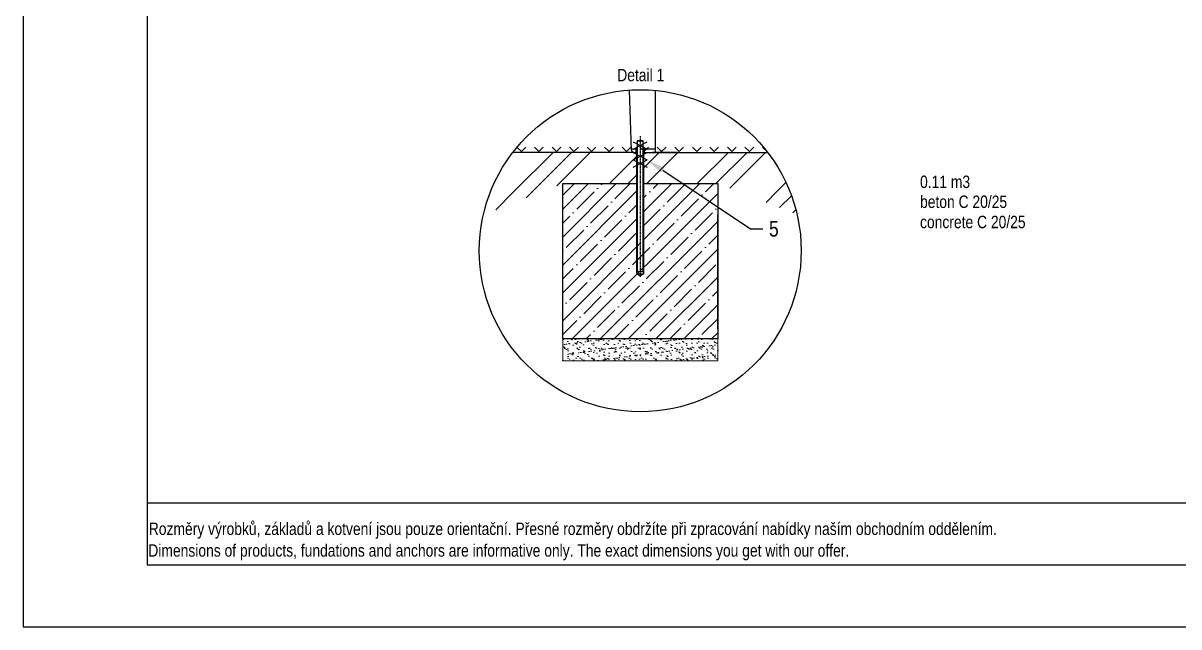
# Model space of a CAD drawing. Header units: millimetres. Extents: x 22162 to 28102, y 3160 to 7360.
# Drawn here: x 22162 to 25890, y 3160 to 5106 of the extents above; entities that cross this region are included whole.
import ezdxf
from ezdxf import colors
from ezdxf.entities.mleader import LeaderData, LeaderLine
from ezdxf.lldxf.tags import DXFTag
from ezdxf.math import Vec2, Vec3

# ---------------------------------------------------------------- set-up
doc = ezdxf.new("R2010")
doc.units = ezdxf.units.MM
doc.header["$LTSCALE"] = 0.3
doc.linetypes.add('DashDot', pattern=[15, 9, -3, 0, -3])
doc.layers.add('Nekreslit', color=6, linetype='Continuous', plot=False)
doc.layers.add('SRAFY', color=251, linetype='Continuous', lineweight=13)
doc.styles.add('SEACAD_Arial', font='arial.ttf', dxfattribs={"width": 0.8})
tags = doc.linetypes.add('HIDDEN2', pattern=[4.7625, 3.175, -1.5875]).pattern_tags.tags
tags[6:7] = [DXFTag(74, 4), DXFTag(75, 0), DXFTag(340, '0'), DXFTag(46, 0.0), DXFTag(50, 0.0), DXFTag(44, 0.0), DXFTag(45, 0.0)]
tags[4:5] = [DXFTag(74, 4), DXFTag(75, 0), DXFTag(340, '0'), DXFTag(46, 0.0), DXFTag(50, 0.0), DXFTag(44, 0.0), DXFTag(45, 0.0)]

msp = doc.modelspace()

# ---------------------------------------------------------------- hatches: boundary and pattern name
at = {"layer": 'SRAFY'}
h = msp.add_hatch(dxfattribs=at)
h.set_pattern_fill('TERACO', color=256, scale=20)
h.set_pattern_definition([(45, (15905.962, -625.426), (-28.28427, 28.28427), [20, -20]), (135, (15962.53, -625.426), (-28.28427, -28.28427), [20, -20])])
h.paths.add_polyline_path([(23750.7, 4689.2), (23750.7, 4712.3), (24554.4, 4712.3), (24554.4, 4689.2)])
h = msp.add_hatch(dxfattribs=at)
h.set_pattern_fill('GOST_GROUND', color=256, scale=20)
h.set_pattern_definition([(45, (16673.56, 320.08), (282.8427, -2e-14), [400]), (45, (16733.56, 320.08), (282.8427, -2e-14), [400]), (45, (16793.56, 320.08), (282.8427, -2e-14), [400])])
edge = h.paths.add_edge_path()
edge.add_line((24142.5, 4689.3), (24120.5, 4689.2))
edge.add_line((24120.5, 4689.2), (23741.6, 4689.3))
edge.add_arc((24152.5, 4372.1), 519.1, 142.3369, 166.9875)
edge.add_line((23646.8, 4489), (23902.5, 4588.9))
edge.add_line((23902.5, 4588.9), (24142.5, 4588.9))
edge.add_line((24142.5, 4588.9), (24142.5, 4689.3))
edge = h.paths.add_edge_path()
edge.add_line((24563.5, 4689.3), (24184.5, 4689.3))
edge.add_line((24184.5, 4689.3), (24162.5, 4689.3))
edge.add_line((24162.5, 4689.3), (24162.5, 4588.9))
edge.add_line((24162.5, 4588.9), (24402.5, 4588.9))
edge.add_line((24402.5, 4588.9), (24658.3, 4489))
edge.add_arc((24152.5, 4372.1), 519.1, 13.0125, 37.6631)
h = msp.add_hatch(dxfattribs=at)
h.set_pattern_fill('ANSI35', color=256, scale=10)
h.set_pattern_definition([(45, (16673.56, 420.037), (-44.9013, 44.90127), []), (45, (16718.46, 420.037), (-44.9013, 44.90127), [79.375, -15.875, 0, -15.875])])
h.paths.add_polyline_path([(24402.5, 4588.9), (24162.5, 4588.9), (24162.5, 4397.9), (24142.5, 4397.9), (24142.5, 4588.9), (23902.5, 4588.9), (23902.5, 4088.9), (24402.5, 4088.9)])
h = msp.add_hatch(dxfattribs=at)
h.set_pattern_fill('AR-SAND', color=256, scale=0.5)
h.set_pattern_definition([(37.5, (17301.59, -1173.06), (-0.800016, 24.47066), [0, -19.304, 0, -21.59, 0, -20.6375]), (7.5, (17301.59, -1173.06), (22.47616, 35.84126), [0, -10.414, 0, -17.399, 0, -6.6675]), (327.5, (17285.969, -1173.06), (39.54962, 0.07186), [0, -6.35, 0, -22.86, 0, -29.845]), (317.5, (17285.97, -1173.06), (38.17782, 11.14647), [0, -3.175, 0, -14.986, 0, -17.145])])
h.paths.add_polyline_path([(24402.5, 4087.1), (23902.5, 4087.1), (23902.5, 4017.1), (24402.5, 4017.1)])

# ---------------------------------------------------------------- linework, layer by layer
at = {"color": 7, "linetype": 'Continuous'}
for p, q in [((24124.3, 4697), (24117.5, 4890)), ((24200.5, 4889), (24200.5, 4689.3)), ((24132.3, 4689.3), (24142.5, 4689.3)), ((23902.5, 4088.9), (23902.5, 4588.9)), ((23902.5, 4588.9), (24142.5, 4588.9)), ((24162.5, 4588.9), (24402.5, 4588.9)), ((24402.5, 4588.9), (24402.5, 4088.9)), ((24402.5, 4368), (24402.5, 4488)), ((24402.5, 4119.7), (24402.5, 4488)), ((23902.5, 4088.9), (24402.5, 4088.9))]:
    msp.add_line(p, q, dxfattribs=at)
at = {"linetype": 'DashDot', "lineweight": 30}
msp.add_line((24152.5, 4741.3), (24152.5, 4286.6), dxfattribs=at)
at = {"linetype": 'HIDDEN2', "ltscale": 0.1}
for p, q in [((24142.5, 4699.3), (24124.2, 4699.3)), ((24200.5, 4699.3), (24162.5, 4699.3))]:
    msp.add_line(p, q, dxfattribs=at)
for p, q in [((24130, 4723.6), (24175, 4699.6)), ((24130, 4699.6), (24175, 4723.6)), ((24144.1, 4727.3), (24160.9, 4727.3)), ((24132.3, 4689.3), (23741.6, 4689.3)), ((24130, 4689.3), (24175, 4665.3)), ((24130, 4665.3), (24175, 4689.3)), ((24130, 4665.3), (24175, 4641.3)), ((24130, 4641.3), (24175, 4665.3)), ((24162.5, 4689.3), (24563.5, 4689.3)), ((24272.5, 4689.3), (24192.5, 4689.3)), ((24140.5, 4298), (24152.5, 4291)), ((24164.5, 4298), (24152.5, 4291))]:
    msp.add_line(p, q)
at = {"color": 7, "linetype": 'HIDDEN2', "ltscale": 0.1}
for p, q in [((24138.5, 4699.3), (24138.5, 4689.3)), ((24166.6, 4689.3), (24166.6, 4699.3))]:
    msp.add_line(p, q, dxfattribs=at)
at = {"color": 7, "linetype": 'HIDDEN2'}
for p, q in [((24144.1, 4727.3), (24142.5, 4725.7)), ((24162.5, 4725.7), (24142.5, 4725.7)), ((24162.5, 4725.7), (24160.9, 4727.3)), ((24140.5, 4689.3), (24140.5, 4489)), ((24142.5, 4689.2), (24142.5, 4689.2)), ((24162.5, 4689.2), (24162.5, 4689.2)), ((24164.6, 4489), (24164.6, 4689.3)), ((24140.5, 4489), (24140.5, 4298)), ((24164.5, 4298), (24164.5, 4489)), ((24140.5, 4298), (24164.5, 4298)), ((24142.5, 4305.6), (24162.5, 4305.6)), ((24142.5, 4305.6), (24144.1, 4304)), ((24152.5, 4304), (24144.1, 4304)), ((24160.9, 4304), (24152.5, 4304)), ((24160.9, 4304), (24162.5, 4305.6))]:
    msp.add_line(p, q, dxfattribs=at)
at = {"color": 7}
for p, q in [((24142.5, 4725.7), (24142.5, 4305.6)), ((24162.5, 4305.6), (24162.5, 4725.7))]:
    msp.add_line(p, q, dxfattribs=at)
at = {"lineweight": 15}
for p, q in [((24144.1, 4727.3), (24144.1, 4304)), ((24160.9, 4304), (24160.9, 4727.3)), ((24302.6, 4689.3), (24202.6, 4689.3))]:
    msp.add_line(p, q, dxfattribs=at)
at = {"color": 7, "linetype": 'Continuous'}
msp.add_circle((24152.5, 4372.1), 519.1, dxfattribs=at)
msp.add_arc((24132.3, 4697.3), 8, 182, 270, dxfattribs=at)
at = {"layer": 'Nekreslit'}
msp.add_line((22562.1, 3559.6), (26602.1, 3559.6), dxfattribs=at)
for points in [[(22162.1, 3159.6), (28102.1, 3159.6), (28102.1, 7359.6), (22162.1, 7359.6)], [(22562.1, 3359.6), (26602.1, 3359.6), (26602.1, 6959.6), (22562.1, 6959.6)]]:
    msp.add_lwpolyline(points, close=True, dxfattribs=at)
at = {"layer": 'SRAFY'}
for p, q in [((23902.5, 4088.9), (23902.5, 4017.1)), ((24402.5, 4088.9), (24402.5, 4017.1)), ((23902.5, 4017.1), (24402.5, 4017.1))]:
    msp.add_line(p, q, dxfattribs=at)

# ---------------------------------------------------------------- texts
at = {"style": 'SEACAD_Arial', "width": 0.8}
for s, height, p in [('0.11 m3', 40, (25055, 4574.5)), ('beton C 20/25', 40, (25055, 4510.2)), ('concrete C 20/25', 40, (25055, 4445)), ('Rozměry výrobků, základů a kotvení jsou pouze orientační. Přesné rozměry obdržíte při zpracování nabídky naším obchodním oddělením.', 39.9982, (22567.5, 3455.9)), ('Dimensions of products, fundations and anchors are informative only. The exact dimensions you get with our offer.', 39.9982, (22565.9, 3386))]:
    msp.add_text(s, height=height, dxfattribs=at).set_placement(p)
at = {"insert": (24078.3, 4958.7), "char_height": 40, "attachment_point": 1, "style": 'SEACAD_Arial'}
msp.add_mtext_dynamic_manual_height_columns('Detail 1', width=226.121, gutter_width=200, heights=[0], dxfattribs=at)

# ---------------------------------------------------------------- leaders
ml = msp.add_multileader_mtext('Standard')
ml.set_content('5', color=256, style='SEACAD_Arial')
ml.set_leader_properties()
ml.build(insert=Vec2(0, 0))
ml.multileader.update_dxf_attribs({"text_right_attachment_type": 6, "dogleg_length": 2, "arrow_head_size": 60, "scale": 20})
ctx = ml.context
ctx.base_point, ctx.scale, ctx.char_height, ctx.arrow_head_size, ctx.landing_gap_size, ctx.plane_origin = Vec3(24548, 4442.5), 20, 50, 60, 20, Vec3(24037.2, 4580.2)
ctx.right_attachment = 6
notes = []
notes.append((ctx, [(0, (1, 1, 0), (24508, 4442.5), (1, 0), 40, [(0, [(24175, 4665.3)], 0, [])])]))
ctx.mtext.insert, ctx.mtext.flow_direction = Vec3(24568, 4467.9), 5
for ctx, leaders in notes:
    for number, flags, end, landing, length, lines in leaders:
        leader = LeaderData()
        leader.index, (leader.has_last_leader_line, leader.has_dogleg_vector, leader.attachment_direction) = number, flags
        leader.last_leader_point, leader.dogleg_vector, leader.dogleg_length = Vec3(end), Vec3(landing), length
        for number, points, colour, breaks in lines:
            line = LeaderLine()
            line.index, line.vertices, line.color, line.breaks = number, Vec3.list(points), colors.encode_raw_color(colour), breaks
            leader.lines.append(line)
        ctx.leaders.append(leader)

doc.saveas('drawing.dxf')
